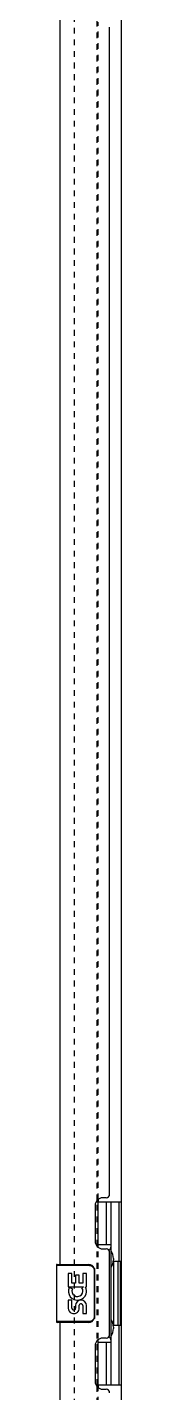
# Model space of a CAD drawing. Header units: inches. Extents: x -15 to 162, y -14 to 102.
# Drawn here: x 112.77 to 113.89, y 57.96 to 81.46 of the extents above; entities that cross this region are included whole.
import ezdxf

# ---------------------------------------------------------------- set-up
doc = ezdxf.new("R2010")
doc.units = ezdxf.units.IN
doc.header["$MEASUREMENT"] = 0
doc.linetypes.add('HIDDEN', pattern=[0.2, 0.1, -0.1])
doc.layers.add('DEFAULT_2', color=8, linetype='HIDDEN')
doc.layers.add('MASTER_DOOR_ASSEMBLY', color=7, linetype='Continuous')

msp = doc.modelspace()

# ---------------------------------------------------------------- linework, layer by layer
at = {"color": 3, "linetype": 'Continuous'}
for p, q in [((113.892, 8.364), (113.892, 87.468)), ((113.472, 61.27), (113.472, 61.241)), ((113.488, 61.285), (113.488, 61.241)), ((113.472, 58.091), (113.472, 58.061)), ((113.488, 58.091), (113.488, 58.046))]:
    msp.add_line(p, q, dxfattribs=at)
at = {"layer": 'DEFAULT_2', "color": 8, "linetype": 'HIDDEN'}
for p, q in [((113.08, 87.65), (113.08, 8.181)), ((113.472, 61.27), (113.472, 81.561)), ((113.488, 61.285), (113.488, 81.546)), ((113.472, 58.091), (113.472, 61.241)), ((113.488, 58.091), (113.488, 61.241)), ((113.472, 37.77), (113.472, 58.061)), ((113.488, 37.785), (113.488, 58.046))]:
    msp.add_line(p, q, dxfattribs=at)
at = {"layer": 'MASTER_DOOR_ASSEMBLY', "color": 3, "linetype": 'Continuous'}
for p, q in [((112.834, 82.666), (112.834, 60.166)), ((113.688, 61.373), (113.688, 81.458)), ((113.438, 61.183), (113.438, 60.563)), ((113.628, 61.313), (113.568, 61.313)), ((113.568, 60.433), (113.628, 60.433)), ((113.688, 58.958), (113.688, 60.373)), ((112.834, 59.166), (112.834, 36.666)), ((113.438, 58.768), (113.438, 58.148)), ((113.628, 58.898), (113.568, 58.898)), ((113.568, 58.018), (113.628, 58.018))]:
    msp.add_line(p, q, dxfattribs=at)
at = {"layer": 'MASTER_DOOR_ASSEMBLY', "color": 7, "linetype": 'Continuous'}
for p, q in [((113.452, 61.241), (113.892, 61.241)), ((113.488, 60.461), (113.488, 61.241)), ((113.629, 61.241), (113.629, 60.506)), ((113.715, 58.091), (113.715, 61.241)), ((113.853, 60.216), (113.853, 61.241)), ((113.488, 60.506), (113.715, 60.506)), ((112.789, 60.166), (113.329, 60.166)), ((113.037, 60.166), (113.037, 60.151)), ((113.294, 60.166), (113.294, 60.151)), ((113.752, 60.266), (113.752, 60.246)), ((113.752, 60.216), (113.752, 59.116)), ((113.875, 60.216), (113.752, 60.216)), ((113.831, 60.216), (113.831, 59.116)), ((113.875, 59.116), (113.875, 60.216)), ((112.774, 60.151), (112.774, 59.181)), ((112.774, 60.151), (113.332, 60.151)), ((112.977, 60.011), (112.977, 59.781)), ((113.04, 60.011), (112.977, 60.011)), ((113.04, 59.844), (113.04, 60.011)), ((113.103, 59.98), (113.103, 59.844)), ((113.164, 59.98), (113.103, 59.98)), ((113.164, 59.844), (113.164, 59.98)), ((113.229, 60.011), (113.229, 59.844)), ((113.292, 60.011), (113.229, 60.011)), ((113.292, 59.781), (113.292, 60.011)), ((113.422, 60.066), (113.422, 59.266)), ((113.429, 60.066), (113.422, 60.066)), ((113.429, 60.066), (113.429, 59.266)), ((112.977, 59.781), (113.239, 59.781)), ((113.048, 59.745), (112.99, 59.77)), ((113.103, 59.844), (113.04, 59.844)), ((113.229, 59.844), (113.164, 59.844)), ((113.239, 59.781), (113.212, 59.762)), ((113.274, 59.781), (113.292, 59.781)), ((112.977, 59.55), (112.977, 59.414)), ((113.04, 59.55), (112.977, 59.55)), ((113.04, 59.414), (113.04, 59.55)), ((113.103, 59.456), (113.103, 59.414)), ((113.164, 59.394), (113.164, 59.463)), ((113.229, 59.456), (113.229, 59.32)), ((113.292, 59.32), (113.292, 59.456)), ((113.229, 59.32), (113.292, 59.32)), ((113.429, 59.266), (113.422, 59.266)), ((113.332, 59.181), (112.774, 59.181)), ((113.329, 59.166), (112.789, 59.166)), ((113.037, 59.166), (113.037, 59.181)), ((113.294, 59.166), (113.294, 59.181)), ((113.875, 59.116), (113.752, 59.116)), ((113.752, 59.085), (113.752, 59.065)), ((113.853, 58.091), (113.853, 59.116)), ((113.488, 58.091), (113.488, 58.87)), ((113.488, 58.826), (113.715, 58.826)), ((113.629, 58.826), (113.629, 58.091)), ((113.452, 58.091), (113.892, 58.091))]:
    msp.add_line(p, q, dxfattribs=at)
for points in [[(113.679, 60.405), (113.682, 60.408), (113.687, 60.416), (113.692, 60.424), (113.696, 60.432), (113.7, 60.439), (113.703, 60.445), (113.706, 60.451), (113.709, 60.457), (113.711, 60.462), (113.713, 60.466), (113.714, 60.471), (113.715, 60.475), (113.715, 60.478), (113.715, 60.482)], [(113.329, 60.166), (113.33, 60.165), (113.33, 60.165), (113.33, 60.164), (113.331, 60.163), (113.331, 60.161), (113.331, 60.159), (113.331, 60.157), (113.332, 60.155), (113.332, 60.153), (113.332, 60.151)], [(113.332, 60.151), (113.34, 60.15), (113.349, 60.149), (113.357, 60.147), (113.365, 60.145), (113.373, 60.141), (113.381, 60.137), (113.388, 60.132), (113.394, 60.127), (113.4, 60.121), (113.405, 60.116), (113.409, 60.11), (113.412, 60.105), (113.415, 60.099), (113.417, 60.094), (113.419, 60.089), (113.42, 60.084), (113.421, 60.079), (113.422, 60.074), (113.422, 60.07), (113.422, 60.066)], [(113.423, 60.102), (113.425, 60.096), (113.426, 60.09), (113.428, 60.084), (113.429, 60.078), (113.429, 60.072), (113.429, 60.066)], [(113.422, 59.266), (113.422, 59.261), (113.422, 59.257), (113.421, 59.252), (113.42, 59.247), (113.419, 59.242), (113.417, 59.237), (113.415, 59.232), (113.412, 59.226), (113.409, 59.221), (113.405, 59.215), (113.4, 59.21), (113.394, 59.204), (113.388, 59.199), (113.381, 59.194), (113.373, 59.19), (113.365, 59.187), (113.357, 59.184), (113.349, 59.182), (113.34, 59.181), (113.332, 59.181)], [(113.429, 59.266), (113.429, 59.259), (113.429, 59.253), (113.428, 59.247), (113.426, 59.241), (113.425, 59.235), (113.423, 59.229)], [(113.329, 59.166), (113.33, 59.166), (113.33, 59.166), (113.33, 59.167), (113.331, 59.168), (113.331, 59.17), (113.331, 59.172), (113.331, 59.174), (113.332, 59.176), (113.332, 59.178), (113.332, 59.181)], [(113.715, 58.849), (113.715, 58.853), (113.715, 58.856), (113.714, 58.86), (113.713, 58.865), (113.711, 58.869), (113.709, 58.875), (113.706, 58.88), (113.703, 58.886), (113.7, 58.892), (113.696, 58.899), (113.692, 58.907), (113.687, 58.915), (113.682, 58.923), (113.679, 58.927)]]:
    msp.add_lwpolyline(points, dxfattribs=at)
at = {"layer": 'MASTER_DOOR_ASSEMBLY', "color": 3, "linetype": 'Continuous'}
for centre, radius, start, end in [((113.628, 61.373), 0.06, 270, 0), ((113.568, 61.183), 0.13, 90, 180), ((113.568, 60.563), 0.13, 180, 270), ((113.628, 60.373), 0.06, 0, 90), ((113.568, 58.768), 0.13, 90, 180), ((113.628, 58.958), 0.06, 270, 0), ((113.568, 58.148), 0.13, 180, 270), ((113.628, 57.958), 0.06, 0, 90)]:
    msp.add_arc(centre, radius, start, end, dxfattribs=at)
at = {"layer": 'MASTER_DOOR_ASSEMBLY', "color": 7, "linetype": 'Continuous'}
for centre, radius, start, end in [((112.789, 60.151), 0.015, 90, 180), ((113.329, 60.066), 0.1, 21.205, 90), ((113.135, 59.708), 0.157, 156.5966, 341.8791), ((113.135, 59.708), 0.0943, 156.5966, 35.1122), ((113.135, 59.708), 0.157, 25.737, 27.8532), ((113.138, 59.708), 0.154, 341.4199, 26.1963), ((113.197, 59.456), 0.0943, 0, 180), ((113.198, 59.451), 0.0362, 83.4285, 161.7628), ((113.197, 59.456), 0.0314, 0, 81.2295), ((113.072, 59.414), 0.0943, 180, 248.6704), ((113.072, 59.414), 0.0943, 248.6999, 347.4338), ((113.072, 59.414), 0.0314, 180, 0.0485), ((113.329, 59.266), 0.1, 270, 338.7946), ((112.789, 59.181), 0.015, 180, 270)]:
    msp.add_arc(centre, radius, start, end, dxfattribs=at)
for centre, start_param, end_param in [((113.648, 60.256), -1.51401, -0.699287), ((113.648, 60.256), -2.442306, -1.627583), ((113.648, 59.075), -1.51401, -0.699287), ((113.648, 59.075), -2.442306, -1.627583)]:
    msp.add_ellipse(centre, major_axis=(0, 0.18), ratio=0.579493, start_param=start_param, end_param=end_param, dxfattribs=at)

doc.saveas('drawing.dxf')
